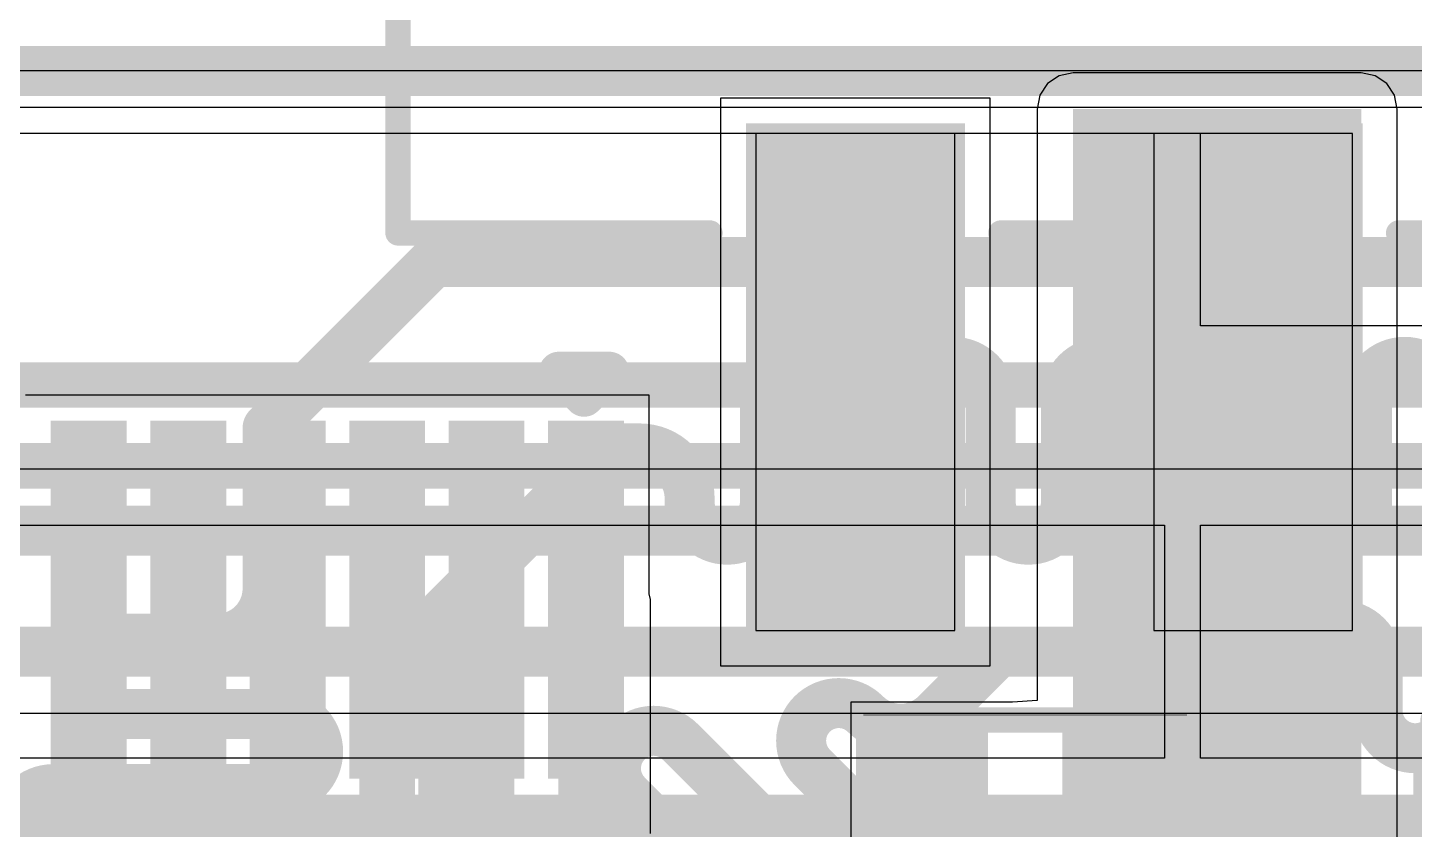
# Model space of a CAD drawing. Header units: inches. Extents: x -3 to 289, y -11 to 89.
# Drawn here: x 77.92 to 84.89, y 31.98 to 36.01 of the extents above; entities that cross this region are included whole.
import ezdxf

# ---------------------------------------------------------------- set-up
doc = ezdxf.new("R2010")
doc.units = ezdxf.units.IN
for name, color, linetype in [('Bottom Layer', 5, 'Continuous'), ('Layer 1', 16, 'Continuous'), ('Layer 2', 76, 'Continuous'), ('Top Layer', 1, 'Continuous'), ('Top Overlay', 2, 'Continuous'), ('Top Paste', 8, 'Continuous'), ('Top Solder', 216, 'Continuous')]:
    doc.layers.add(name, color=color, linetype=linetype)

# ---------------------------------------------------------------- blocks, each defined once
blk = doc.blocks.new('48_TSOP_I_9')
at = {"layer": 'Top Layer'}
for points in [[(-10.59992546, 5.6100472), (-10.59992546, 5.890056799999999), (-8.89992886, 5.890056799999999), (-8.89992886, 5.6100472)], [(-10.59992546, 5.1099212), (-10.59992546, 5.3899308), (-8.89992886, 5.3899308), (-8.89992886, 5.1099212)], [(-10.59992546, 4.6100492), (-10.59992546, 4.890058799999999), (-8.89992886, 4.890058799999999), (-8.89992886, 4.6100492)], [(-10.599928, 4.10992574), (-10.599928, 4.389935339999999), (-8.8999314, 4.389935339999999), (-8.8999314, 4.10992574)], [(-10.59992546, 3.6100512), (-10.59992546, 3.8900608), (-8.89992886, 3.8900608), (-8.89992886, 3.6100512)], [(-10.599928, 3.10992774), (-10.599928, 3.38993734), (-8.8999314, 3.38993734), (-8.8999314, 3.10992774)]]:
    blk.add_hatch(color=1, dxfattribs=at).paths.add_polyline_path(points)
at = {"layer": 'Top Paste'}
for points in [[(-10.59992546, 5.6100472), (-10.59992546, 5.890056799999999), (-8.89992886, 5.890056799999999), (-8.89992886, 5.6100472)], [(-10.59992546, 5.1099212), (-10.59992546, 5.3899308), (-8.89992886, 5.3899308), (-8.89992886, 5.1099212)], [(-10.59992546, 4.6100492), (-10.59992546, 4.890058799999999), (-8.89992886, 4.890058799999999), (-8.89992886, 4.6100492)], [(-10.599928, 4.10992574), (-10.599928, 4.389935339999999), (-8.8999314, 4.389935339999999), (-8.8999314, 4.10992574)], [(-10.59992546, 3.6100512), (-10.59992546, 3.8900608), (-8.89992886, 3.8900608), (-8.89992886, 3.6100512)], [(-10.599928, 3.10992774), (-10.599928, 3.38993734), (-8.8999314, 3.38993734), (-8.8999314, 3.10992774)]]:
    blk.add_hatch(color=8, dxfattribs=at).paths.add_polyline_path(points)
at = {"layer": 'Top Solder'}
for points in [[(-10.65072546, 5.5592472), (-10.65072546, 5.9408568), (-8.84912886, 5.9408568), (-8.84912886, 5.5592472)], [(-10.65072546, 5.0591212), (-10.65072546, 5.4407308), (-8.84912886, 5.4407308), (-8.84912886, 5.0591212)], [(-10.65072546, 4.559249199999999), (-10.65072546, 4.9408588), (-8.84912886, 4.9408588), (-8.84912886, 4.559249199999999)], [(-10.650728, 4.05912574), (-10.650728, 4.44073534), (-8.8491314, 4.44073534), (-8.8491314, 4.05912574)], [(-10.65072546, 3.5592512), (-10.65072546, 3.9408608), (-8.84912886, 3.9408608), (-8.84912886, 3.5592512)], [(-10.650728, 3.05912774), (-10.650728, 3.44073734), (-8.8491314, 3.44073734), (-8.8491314, 3.05912774)]]:
    blk.add_hatch(color=216, dxfattribs=at).paths.add_polyline_path(points)
at = {"layer": 'Top Overlay'}
for points in [[(-10.8966, 5.6134, 0.1999996, 0.1999996, 0), (-10.8966, 5.8674, 0.1999996, 0.1999996, 0)], [(-10.7696, 5.7404, 0.1999996, 0.1999996, 0), (-10.8966, 5.8674, 0.1999996, 0.1999996, 0)], [(-10.8966, 5.6134, 0.1999996, 0.1999996, 0), (-10.7696, 5.7404, 0.1999996, 0.1999996, 0)]]:
    blk.add_lwpolyline(points, format="xyseb", dxfattribs=at)
for points in [[(-10.9465999, 5.8674, 0.0999998, 0.0999998, 1), (-10.8466001, 5.8674, 0.0999998, 0.0999998, 1)], [(-10.9465999, 5.8674, 0.0999998, 0.0999998, 1), (-10.8466001, 5.8674, 0.0999998, 0.0999998, 1)], [(-10.8195999, 5.7404, 0.0999998, 0.0999998, 1), (-10.7196001, 5.7404, 0.0999998, 0.0999998, 1)], [(-10.8195999, 5.7404, 0.0999998, 0.0999998, 1), (-10.7196001, 5.7404, 0.0999998, 0.0999998, 1)], [(-10.9465999, 5.6134, 0.0999998, 0.0999998, 1), (-10.8466001, 5.6134, 0.0999998, 0.0999998, 1)], [(-10.9465999, 5.6134, 0.0999998, 0.0999998, 1), (-10.8466001, 5.6134, 0.0999998, 0.0999998, 1)]]:
    blk.add_lwpolyline(points, format="xyseb", close=True, dxfattribs=at)
blk = doc.blocks.new('SSSS711403_17')
at = {"layer": 'Top Layer'}
for points in [[(1.499997, 3.1250255), (2.499995, 3.1250255), (2.499995, 0.6250304999999999), (1.499997, 0.6250304999999999)], [(4.499991, 0.6250304999999999), (3.499993, 0.6250304999999999), (3.499993, 3.1250255), (4.499991, 3.1250255)]]:
    blk.add_hatch(color=1, dxfattribs=at).paths.add_polyline_path(points)
at = {"layer": 'Top Solder'}
for points in [[(1.449197, 3.1758255), (2.550795, 3.1758255), (2.550795, 0.5742305), (1.449197, 0.5742305)], [(4.550790999999999, 0.5742305), (3.449193, 0.5742305), (3.449193, 3.1758255), (4.550790999999999, 3.1758255)]]:
    blk.add_hatch(color=216, dxfattribs=at).paths.add_polyline_path(points)
at = {"layer": 'Top Overlay'}
for points in [[(1.268857, 1.124966, 0.127, 0.127, 0), (-1.268857, 1.124966, 0.127, 0.127, 0)], [(3.268853, 1.124966, 0.127, 0.127, 0), (2.731135, 1.124966, 0.127, 0.127, 0)], [(6.2999874, 1.124966, 0.127, 0.127, 0), (4.731131, 1.124966, 0.127, 0.127, 0)], [(6.2999874, 1.124966, 0.127, 0.127, 0), (6.2999874, -1.999996, 0.127, 0.127, 0)]]:
    blk.add_lwpolyline(points, format="xyseb", dxfattribs=at)
for points in [[(1.237107, 1.124966, 0.0635, 0.0635, 1), (1.300607, 1.124966, 0.0635, 0.0635, 1)], [(2.699385, 1.124966, 0.0635, 0.0635, 1), (2.762885, 1.124966, 0.0635, 0.0635, 1)], [(3.237103, 1.124966, 0.0635, 0.0635, 1), (3.300603, 1.124966, 0.0635, 0.0635, 1)], [(4.699381, 1.124966, 0.0635, 0.0635, 1), (4.762880999999999, 1.124966, 0.0635, 0.0635, 1)], [(6.268237399999999, 1.124966, 0.0635, 0.0635, 1), (6.3317374, 1.124966, 0.0635, 0.0635, 1)], [(6.268237399999999, 1.124966, 0.0635, 0.0635, 1), (6.3317374, 1.124966, 0.0635, 0.0635, 1)]]:
    blk.add_lwpolyline(points, format="xyseb", close=True, dxfattribs=at)
at = {"layer": 'Top Paste'}
for p, q in [((2.499995, 3.1249366), (1.499997, 3.1249366)), ((1.499997, 3.1249366), (1.499997, 0.6249669999999999)), ((2.499995, 0.6249669999999999), (2.499995, 3.1249366)), ((4.499991, 3.1249366), (3.499993, 3.1249366)), ((3.499993, 3.1249366), (3.499993, 0.6249669999999999)), ((4.499991, 0.6249669999999999), (4.499991, 3.1249366)), ((1.499997, 0.6249669999999999), (2.499995, 0.6249669999999999)), ((2.499995, 0.6249669999999999), (2.499995, 0.6249669999999999)), ((3.499993, 0.6249669999999999), (4.499991, 0.6249669999999999)), ((4.499991, 0.6249669999999999), (4.499991, 0.6249669999999999))]:
    blk.add_line(p, q, dxfattribs=at)
blk = doc.blocks.new('R___0402_37')
at = {"layer": 'Top Layer'}
for points in [[(-0.6985, -0.3175), (-0.6985, 0.3175), (-0.2412999999999999, 0.3175), (-0.2413, -0.3175)], [(0.2412999999999999, -0.3175), (0.2413, 0.3175), (0.6985, 0.3175), (0.6985, -0.3175)]]:
    blk.add_hatch(color=1, dxfattribs=at).paths.add_polyline_path(points)
at = {"layer": 'Top Paste'}
for points in [[(-0.6985, -0.3175), (-0.6985, 0.3175), (-0.2412999999999999, 0.3175), (-0.2413, -0.3175)], [(0.2412999999999999, -0.3175), (0.2413, 0.3175), (0.6985, 0.3175), (0.6985, -0.3175)]]:
    blk.add_hatch(color=8, dxfattribs=at).paths.add_polyline_path(points)
at = {"layer": 'Top Solder'}
for points in [[(-0.75350116, -0.37250116), (-0.75350116, 0.37250116), (-0.1862988399999999, 0.37250116), (-0.18629884, -0.37250116)], [(0.1862988399999999, -0.37250116), (0.18629884, 0.37250116), (0.75350116, 0.37250116), (0.75350116, -0.37250116)]]:
    blk.add_hatch(color=216, dxfattribs=at).paths.add_polyline_path(points)
at = {"layer": 'Top Overlay'}
for points in [[(0.7874, 0.4064, 0.127, 0.127, 0), (-0.7874, 0.4064, 0.127, 0.127, 0)], [(-0.7874, 0.4064, 0.127, 0.127, 0), (-0.7874, -0.4064, 0.127, 0.127, 0)], [(0.7874, 0.4064, 0.127, 0.127, 0), (0.7874, -0.4064, 0.127, 0.127, 0)], [(0.7874, -0.4064, 0.127, 0.127, 0), (-0.7874, -0.4064, 0.127, 0.127, 0)], [(0.8128, -0.4318, 0.0032258, 0.0032258, 0), (-0.8128, -0.4318, 0.0032258, 0.0032258, 0)]]:
    blk.add_lwpolyline(points, format="xyseb", dxfattribs=at)
for points in [[(-0.8191499999999999, 0.4064, 0.0635, 0.0635, 1), (-0.7556499999999999, 0.4064, 0.0635, 0.0635, 1)], [(-0.8191499999999999, 0.4064, 0.0635, 0.0635, 1), (-0.7556499999999999, 0.4064, 0.0635, 0.0635, 1)], [(0.7556499999999999, 0.4064, 0.0635, 0.0635, 1), (0.8191499999999999, 0.4064, 0.0635, 0.0635, 1)], [(0.7556499999999999, 0.4064, 0.0635, 0.0635, 1), (0.8191499999999999, 0.4064, 0.0635, 0.0635, 1)], [(-0.8191499999999999, -0.4064, 0.0635, 0.0635, 1), (-0.7556499999999999, -0.4064, 0.0635, 0.0635, 1)], [(-0.8191499999999999, -0.4064, 0.0635, 0.0635, 1), (-0.7556499999999999, -0.4064, 0.0635, 0.0635, 1)], [(0.7556499999999999, -0.4064, 0.0635, 0.0635, 1), (0.8191499999999999, -0.4064, 0.0635, 0.0635, 1)], [(0.7556499999999999, -0.4064, 0.0635, 0.0635, 1), (0.8191499999999999, -0.4064, 0.0635, 0.0635, 1)], [(-0.81360518, -0.4318, 0.0016129, 0.0016129, 1), (-0.8119948199999999, -0.4318, 0.0016129, 0.0016129, 1)], [(0.8119948199999999, -0.4318, 0.0016129, 0.0016129, 1), (0.81360518, -0.4318, 0.0016129, 0.0016129, 1)]]:
    blk.add_lwpolyline(points, format="xyseb", close=True, dxfattribs=at)
blk = doc.blocks.new('C___0402_136')
at = {"layer": 'Top Layer'}
for points in [[(-0.6985, -0.3175), (-0.6985, 0.3175), (-0.2412999999999999, 0.3175), (-0.2413, -0.3175)], [(0.2412999999999999, -0.3175), (0.2413, 0.3175), (0.6985, 0.3175), (0.6985, -0.3175)]]:
    blk.add_hatch(color=1, dxfattribs=at).paths.add_polyline_path(points)
at = {"layer": 'Top Paste'}
for points in [[(-0.6985, -0.3175), (-0.6985, 0.3175), (-0.2412999999999999, 0.3175), (-0.2413, -0.3175)], [(0.2412999999999999, -0.3175), (0.2413, 0.3175), (0.6985, 0.3175), (0.6985, -0.3175)]]:
    blk.add_hatch(color=8, dxfattribs=at).paths.add_polyline_path(points)
at = {"layer": 'Top Solder'}
for points in [[(-0.7584998799999999, -0.37749988), (-0.7584998799999999, 0.37749988), (-0.18130012, 0.37749988), (-0.18130012, -0.37749988)], [(0.18130012, -0.37749988), (0.18130012, 0.37749988), (0.7584998799999999, 0.37749988), (0.7584998799999999, -0.37749988)]]:
    blk.add_hatch(color=216, dxfattribs=at).paths.add_polyline_path(points)
at = {"layer": 'Top Overlay'}
for points in [[(-0.2794, 0.4064, 0.127, 0.127, 0), (-0.7874, 0.4064, 0.127, 0.127, 0)], [(-0.7874, 0.4064, 0.127, 0.127, 0), (-0.7874, -0.4064, 0.127, 0.127, 0)], [(0.7874, 0.4064, 0.127, 0.127, 0), (0.2794, 0.4064, 0.127, 0.127, 0)], [(0.7874, 0.4064, 0.127, 0.127, 0), (0.7874, -0.4064, 0.127, 0.127, 0)], [(-0.2794, -0.4064, 0.127, 0.127, 0), (-0.7874, -0.4064, 0.127, 0.127, 0)], [(0.7874, -0.4064, 0.127, 0.127, 0), (0.2794, -0.4064, 0.127, 0.127, 0)]]:
    blk.add_lwpolyline(points, format="xyseb", dxfattribs=at)
for points in [[(-0.8191499999999999, 0.4064, 0.0635, 0.0635, 1), (-0.7556499999999999, 0.4064, 0.0635, 0.0635, 1)], [(-0.8191499999999999, 0.4064, 0.0635, 0.0635, 1), (-0.7556499999999999, 0.4064, 0.0635, 0.0635, 1)], [(-0.31115, 0.4064, 0.0635, 0.0635, 1), (-0.24765, 0.4064, 0.0635, 0.0635, 1)], [(0.24765, 0.4064, 0.0635, 0.0635, 1), (0.31115, 0.4064, 0.0635, 0.0635, 1)], [(0.7556499999999999, 0.4064, 0.0635, 0.0635, 1), (0.8191499999999999, 0.4064, 0.0635, 0.0635, 1)], [(0.7556499999999999, 0.4064, 0.0635, 0.0635, 1), (0.8191499999999999, 0.4064, 0.0635, 0.0635, 1)], [(-0.8191499999999999, -0.4064, 0.0635, 0.0635, 1), (-0.7556499999999999, -0.4064, 0.0635, 0.0635, 1)], [(-0.8191499999999999, -0.4064, 0.0635, 0.0635, 1), (-0.7556499999999999, -0.4064, 0.0635, 0.0635, 1)], [(-0.31115, -0.4064, 0.0635, 0.0635, 1), (-0.24765, -0.4064, 0.0635, 0.0635, 1)], [(0.24765, -0.4064, 0.0635, 0.0635, 1), (0.31115, -0.4064, 0.0635, 0.0635, 1)], [(0.7556499999999999, -0.4064, 0.0635, 0.0635, 1), (0.8191499999999999, -0.4064, 0.0635, 0.0635, 1)], [(0.7556499999999999, -0.4064, 0.0635, 0.0635, 1), (0.8191499999999999, -0.4064, 0.0635, 0.0635, 1)]]:
    blk.add_lwpolyline(points, format="xyseb", close=True, dxfattribs=at)

msp = doc.modelspace()

# ---------------------------------------------------------------- hatches: boundary and pattern name
at = {"layer": 'Top Layer'}
msp.add_hatch(color=1, dxfattribs=at).paths.add_polyline_path([(83.1767704, 31.73219206), (84.62546956, 31.73219206), (84.62546956, 35.60500118), (83.1767704, 35.60500118)])

# ---------------------------------------------------------------- linework, layer by layer
at = {"layer": 'Bottom Layer'}
for p, q in [((83.81737618, 35.48163846), (73.75199371999999, 35.48163846)), ((83.81737618, 34.51452838), (83.81737618, 35.48163846)), ((91.4261316, 34.51452838), (83.81737618, 34.51452838)), ((68.81505668, 33.51248314), (83.63609384, 33.51248314)), ((83.63609384, 33.51248314), (83.63609384, 32.34067446)), ((83.81737618, 32.34067446), (83.81737618, 33.51248314)), ((83.81737618, 33.51248314), (91.71782773999999, 33.51248314)), ((83.63609384, 32.34067446), (65.49484996, 32.34067446)), ((85.28543776, 32.34067446), (83.81737618, 32.34067446))]:
    msp.add_line(p, q, dxfattribs=at)
for points in [[(68.98339263999999, 34.21670576, 0.2286, 0.2286, 0), (91.54949178, 34.21670576, 0.2286, 0.2286, 0)], [(68.81505668, 33.81030576, 0.2286, 0.2286, 0), (91.71782773999999, 33.81030576, 0.2286, 0.2286, 0)], [(65.49484996, 32.02990292, 0.254, 0.254, 0), (85.28543776, 32.02990292, 0.254, 0.254, 0)]]:
    msp.add_lwpolyline(points, format="xyseb", dxfattribs=at)
at = {"layer": 'Layer 1'}
for points in [[(77.34037617999999, 35.79637494, 0.25146, 0.25146, 0), (94.58824109999999, 35.79637494, 0.25146, 0.25146, 0)], [(79.18550838, 34.06010714, 0.25146, 0.25146, 0), (79.96174762, 34.83634638, 0.25146, 0.25146, 0)], [(79.96174762, 34.83634638, 0.25146, 0.25146, 0), (90.17127253999999, 34.83634638, 0.25146, 0.25146, 0)], [(81.62696908, 34.14423956, 0.25146, 0.25146, -0.9999999999999999), (82.00542908, 34.14423956, 0.25146, 0.25146, 0)], [(82.38388907999999, 34.14423956, 0.25146, 0.25146, -0.9999999999999999), (82.76234907999999, 34.14423956, 0.25146, 0.25146, 0)], [(83.14080908, 34.14423956, 0.25146, 0.25146, -0.9999999999999999), (83.51926908, 34.14423956, 0.25146, 0.25146, 0)], [(83.89772907999999, 34.14423956, 0.25146, 0.25146, -0.9999999999999999), (84.27618908, 34.14423956, 0.25146, 0.25146, 0)], [(84.65464907999998, 34.14423956, 0.25146, 0.25146, -0.9999999999999999), (85.03310908, 34.14423956, 0.25146, 0.25146, 0)], [(81.62696908, 33.62818776, 0.25146, 0.25146, 0), (81.62696908, 34.14423956, 0.25146, 0.25146, 0)], [(82.00542908, 33.62818776, 0.25146, 0.25146, 0), (82.00542908, 34.14423956, 0.25146, 0.25146, 0)], [(82.38388907999999, 33.62818776, 0.25146, 0.25146, 0), (82.38388907999999, 34.14423956, 0.25146, 0.25146, 0)], [(82.76234907999999, 33.62818776, 0.25146, 0.25146, 0), (82.76234907999999, 34.14423956, 0.25146, 0.25146, 0)], [(83.14080908, 33.62818776, 0.25146, 0.25146, 0), (83.14080908, 34.14423956, 0.25146, 0.25146, 0)], [(83.51926908, 33.62818776, 0.25146, 0.25146, 0), (83.51926908, 34.14423956, 0.25146, 0.25146, 0)], [(83.89772907999999, 33.62818776, 0.25146, 0.25146, 0), (83.89772907999999, 34.14423956, 0.25146, 0.25146, 0)], [(84.27618908, 33.62818776, 0.25146, 0.25146, 0), (84.27618908, 34.14423956, 0.25146, 0.25146, 0)], [(84.65464907999998, 33.62818776, 0.25146, 0.25146, 0), (84.65464907999998, 34.14423956, 0.25146, 0.25146, 0)], [(79.12654481999999, 34.00114358, 0.25146, 0.25146, 0), (79.18550838, 34.06010714, 0.25146, 0.25146, 0)], [(79.12654481999999, 33.19276572, 0.25146, 0.25146, 0), (79.12654481999999, 34.00114358, 0.25146, 0.25146, 0)], [(80.64969138, 33.70820538, 0.25146, 0.25146, 0), (80.83956653999999, 33.89808054, 0.25146, 0.25146, 0)], [(80.83956653999999, 33.89808054, 0.25146, 0.25146, 0), (80.99704908, 33.89808054, 0.25146, 0.25146, 0)], [(80.99704908, 33.89808054, 0.25146, 0.25146, -0.4142135623730951), (81.24850908, 33.64662054, 0.25146, 0.25146, 0)], [(80.00947422, 33.06798822, 0.25146, 0.25146, 0), (80.64969138, 33.70820538, 0.25146, 0.25146, 0)], [(81.24850908, 33.62818776, 0.25146, 0.25146, 0), (81.24850908, 33.64662054, 0.25146, 0.25146, 0)], [(81.62696908, 33.62818776, 0.25146, 0.25146, -0.9999999999999999), (81.24850908, 33.62818776, 0.25146, 0.25146, 0)], [(82.38388907999999, 33.62818776, 0.25146, 0.25146, -0.9999999999999999), (82.00542908, 33.62818776, 0.25146, 0.25146, 0)], [(83.14080908, 33.62818776, 0.25146, 0.25146, -0.9999999999999999), (82.76234907999999, 33.62818776, 0.25146, 0.25146, 0)], [(83.89772907999999, 33.62818776, 0.25146, 0.25146, -0.9999999999999999), (83.51926908, 33.62818776, 0.25146, 0.25146, 0)], [(84.65464907999998, 33.62818776, 0.25146, 0.25146, -0.9999999999999999), (84.27618908, 33.62818776, 0.25146, 0.25146, 0)], [(79.12654481999999, 33.19276572, 0.25146, 0.25146, -0.4142135623730951), (78.87508482, 32.94130572, 0.25146, 0.25146, 0)], [(80.00947422, 29.5044622, 0.25146, 0.25146, 0), (80.00947422, 33.06798822, 0.25146, 0.25146, 0)], [(84.32917855999999, 32.82046522, 0.25146, 0.25146, -0.9999999999999999), (84.70763856, 32.82046522, 0.25146, 0.25146, 0)], [(78.36123012, 32.56284572, 0.25146, 0.25146, -0.9999999999999999), (78.36123012, 32.94130572, 0.25146, 0.25146, 0)], [(78.36123012, 32.94130572, 0.25146, 0.25146, 0), (78.87508482, 32.94130572, 0.25146, 0.25146, 0)], [(82.48779794, 32.5617967, 0.25146, 0.25146, 0), (82.80137617999999, 32.87537494, 0.25146, 0.25146, 0)], [(82.80137617999999, 32.87537494, 0.25146, 0.25146, 0), (83.04357026, 32.87537494, 0.25146, 0.25146, 0)], [(83.04357026, 32.87537494, 0.25146, 0.25146, 0), (83.19505586, 32.87537494, 0.25146, 0.25146, 0)], [(83.19505586, 32.87537494, 0.25146, 0.25146, 0), (83.69925855999999, 32.87537494, 0.25146, 0.25146, 0)], [(83.69925855999999, 32.87537494, 0.25146, 0.25146, -0.4142135623730951), (83.95071856, 32.62391494, 0.25146, 0.25146, 0)], [(84.32917855999999, 32.57947002, 0.25146, 0.25146, 0), (84.32917855999999, 32.82046522, 0.25146, 0.25146, 0)], [(84.70763856, 32.57947002, 0.25146, 0.25146, 0), (84.70763856, 32.82046522, 0.25146, 0.25146, 0)], [(81.86455306, 32.56181702, 0.25146, 0.25146, -0.414208002422393), (82.13215984, 32.56181448, 0.25146, 0.25146, 0)], [(83.95071856, 32.57947002, 0.25146, 0.25146, 0), (83.95071856, 32.62391494, 0.25146, 0.25146, 0)], [(84.32917855999999, 32.57947002, 0.25146, 0.25146, -0.9999999999999999), (83.95071856, 32.57947002, 0.25146, 0.25146, 0)], [(85.08609856, 32.57947002, 0.25146, 0.25146, -0.9999999999999999), (84.70763856, 32.57947002, 0.25146, 0.25146, 0)], [(78.36123012, 32.56284572, 0.25146, 0.25146, 0), (79.19131481999999, 32.56284572, 0.25146, 0.25146, 0)], [(79.19131481999999, 32.56284572, 0.25146, 0.25146, -0.9999999999999999), (79.19131481999999, 32.18438572, 0.25146, 0.25146, 0)], [(81.86455052, 32.29420516, 0.25146, 0.25146, -0.4142135623730951), (81.86455052, 32.56181448, 0.25146, 0.25146, 0)], [(81.86455052, 32.56181448, 0.25146, 0.25146, 0), (81.86455306, 32.56181702, 0.25146, 0.25146, 0)], [(82.13215984, 32.56181448, 0.25146, 0.25146, 0), (82.13218015999999, 32.56179416, 0.25146, 0.25146, 0)], [(82.13217762, 32.56179161999999, 0.25146, 0.25146, 0), (82.13218015999999, 32.56179416, 0.25146, 0.25146, 0)], [(82.48779794, 32.5617967, 0.25146, 0.25146, -0.4142135624029787), (82.13218015999999, 32.56179416, 0.25146, 0.25146, 0)], [(80.93349574, 32.42243198, 0.25146, 0.25146, -0.414208002422393), (81.20110251999999, 32.42242944, 0.25146, 0.25146, 0)], [(80.93349319999999, 32.15482012, 0.25146, 0.25146, -0.4142135623730951), (80.93349319999999, 32.42242944, 0.25146, 0.25146, 0)], [(80.93349319999999, 32.42242944, 0.25146, 0.25146, 0), (80.93349574, 32.42243198, 0.25146, 0.25146, 0)], [(81.20110251999999, 32.42242944, 0.25146, 0.25146, 0), (81.77478692, 31.84874504, 0.25146, 0.25146, 0)], [(81.86454798, 32.29420262, 0.25146, 0.25146, 0), (82.04239624, 32.11635436, 0.25146, 0.25146, 0)], [(78.04836053999999, 31.80592572, 0.25146, 0.25146, -0.9999999999999999), (78.04836053999999, 32.18438572, 0.25146, 0.25146, 0)], [(78.04836053999999, 32.18438572, 0.25146, 0.25146, 0), (79.19131481999999, 32.18438572, 0.25146, 0.25146, 0)], [(80.93349065999999, 32.15481758, 0.25146, 0.25146, 0), (81.32934712, 31.7589662, 0.25146, 0.25146, 0)], [(82.04239624, 32.11635436, 0.25146, 0.25146, -0.4142080024223929), (82.04239878, 31.84874758, 0.25146, 0.25146, 0)], [(83.04365408, 31.77174494, 0.25146, 0.25146, -0.9999999999999999), (83.42211408, 31.77174494, 0.25146, 0.25146, 0)], [(83.80057407999999, 31.77174494, 0.25146, 0.25146, -0.9999999999999999), (84.17903408, 31.77174494, 0.25146, 0.25146, 0)], [(84.55749408, 31.77174494, 0.25146, 0.25146, -0.9999999999999999), (84.93595408, 31.77174494, 0.25146, 0.25146, 0)]]:
    msp.add_lwpolyline(points, format="xyseb", dxfattribs=at)
for points in [[(79.89888262, 34.83634638, 0.12573, 0.12573, 1), (80.02461261999998, 34.83634638, 0.12573, 0.12573, 1)], [(79.89888262, 34.83634638, 0.12573, 0.12573, 1), (80.02461261999998, 34.83634638, 0.12573, 0.12573, 1)], [(81.56410407999999, 34.14423956, 0.12573, 0.12573, 1), (81.68983408, 34.14423956, 0.12573, 0.12573, 1)], [(81.56410407999999, 34.14423956, 0.12573, 0.12573, 1), (81.68983408, 34.14423956, 0.12573, 0.12573, 1)], [(81.94256408, 34.14423956, 0.12573, 0.12573, 1), (82.06829408, 34.14423956, 0.12573, 0.12573, 1)], [(81.94256408, 34.14423956, 0.12573, 0.12573, 1), (82.06829408, 34.14423956, 0.12573, 0.12573, 1)], [(82.32102407999999, 34.14423956, 0.12573, 0.12573, 1), (82.44675407999999, 34.14423956, 0.12573, 0.12573, 1)], [(82.32102407999999, 34.14423956, 0.12573, 0.12573, 1), (82.44675407999999, 34.14423956, 0.12573, 0.12573, 1)], [(82.69948407999999, 34.14423956, 0.12573, 0.12573, 1), (82.82521408, 34.14423956, 0.12573, 0.12573, 1)], [(82.69948407999999, 34.14423956, 0.12573, 0.12573, 1), (82.82521408, 34.14423956, 0.12573, 0.12573, 1)], [(83.07794408, 34.14423956, 0.12573, 0.12573, 1), (83.20367408, 34.14423956, 0.12573, 0.12573, 1)], [(83.07794408, 34.14423956, 0.12573, 0.12573, 1), (83.20367408, 34.14423956, 0.12573, 0.12573, 1)], [(83.45640408, 34.14423956, 0.12573, 0.12573, 1), (83.58213408, 34.14423956, 0.12573, 0.12573, 1)], [(83.45640408, 34.14423956, 0.12573, 0.12573, 1), (83.58213408, 34.14423956, 0.12573, 0.12573, 1)], [(83.83486407999999, 34.14423956, 0.12573, 0.12573, 1), (83.96059407999999, 34.14423956, 0.12573, 0.12573, 1)], [(83.83486407999999, 34.14423956, 0.12573, 0.12573, 1), (83.96059407999999, 34.14423956, 0.12573, 0.12573, 1)], [(84.21332407999999, 34.14423956, 0.12573, 0.12573, 1), (84.33905408, 34.14423956, 0.12573, 0.12573, 1)], [(84.21332407999999, 34.14423956, 0.12573, 0.12573, 1), (84.33905408, 34.14423956, 0.12573, 0.12573, 1)], [(84.59178408, 34.14423956, 0.12573, 0.12573, 1), (84.71751407999999, 34.14423956, 0.12573, 0.12573, 1)], [(84.59178408, 34.14423956, 0.12573, 0.12573, 1), (84.71751407999999, 34.14423956, 0.12573, 0.12573, 1)], [(79.12264338, 34.06010714, 0.12573, 0.12573, 1), (79.24837337999999, 34.06010714, 0.12573, 0.12573, 1)], [(79.12264338, 34.06010714, 0.12573, 0.12573, 1), (79.24837337999999, 34.06010714, 0.12573, 0.12573, 1)], [(79.06367981999999, 34.00114358, 0.12573, 0.12573, 1), (79.18940982, 34.00114358, 0.12573, 0.12573, 1)], [(79.06367981999999, 34.00114358, 0.12573, 0.12573, 1), (79.18940982, 34.00114358, 0.12573, 0.12573, 1)], [(80.77670154, 33.89808054, 0.12573, 0.12573, 1), (80.90243154, 33.89808054, 0.12573, 0.12573, 1)], [(80.77670154, 33.89808054, 0.12573, 0.12573, 1), (80.90243154, 33.89808054, 0.12573, 0.12573, 1)], [(80.93418408, 33.89808054, 0.12573, 0.12573, 1), (81.05991408, 33.89808054, 0.12573, 0.12573, 1)], [(80.93418408, 33.89808054, 0.12573, 0.12573, 1), (81.05991408, 33.89808054, 0.12573, 0.12573, 1)], [(80.58682637999999, 33.70820538, 0.12573, 0.12573, 1), (80.71255638, 33.70820538, 0.12573, 0.12573, 1)], [(80.58682637999999, 33.70820538, 0.12573, 0.12573, 1), (80.71255638, 33.70820538, 0.12573, 0.12573, 1)], [(81.18564408, 33.64662054, 0.12573, 0.12573, 1), (81.31137408, 33.64662054, 0.12573, 0.12573, 1)], [(81.18564408, 33.64662054, 0.12573, 0.12573, 1), (81.31137408, 33.64662054, 0.12573, 0.12573, 1)], [(81.18564408, 33.62818776, 0.12573, 0.12573, 1), (81.31137408, 33.62818776, 0.12573, 0.12573, 1)], [(81.18564408, 33.62818776, 0.12573, 0.12573, 1), (81.31137408, 33.62818776, 0.12573, 0.12573, 1)], [(81.56410407999999, 33.62818776, 0.12573, 0.12573, 1), (81.68983408, 33.62818776, 0.12573, 0.12573, 1)], [(81.56410407999999, 33.62818776, 0.12573, 0.12573, 1), (81.68983408, 33.62818776, 0.12573, 0.12573, 1)], [(81.94256408, 33.62818776, 0.12573, 0.12573, 1), (82.06829408, 33.62818776, 0.12573, 0.12573, 1)], [(81.94256408, 33.62818776, 0.12573, 0.12573, 1), (82.06829408, 33.62818776, 0.12573, 0.12573, 1)], [(82.32102407999999, 33.62818776, 0.12573, 0.12573, 1), (82.44675407999999, 33.62818776, 0.12573, 0.12573, 1)], [(82.32102407999999, 33.62818776, 0.12573, 0.12573, 1), (82.44675407999999, 33.62818776, 0.12573, 0.12573, 1)], [(82.69948407999999, 33.62818776, 0.12573, 0.12573, 1), (82.82521408, 33.62818776, 0.12573, 0.12573, 1)], [(82.69948407999999, 33.62818776, 0.12573, 0.12573, 1), (82.82521408, 33.62818776, 0.12573, 0.12573, 1)], [(83.07794408, 33.62818776, 0.12573, 0.12573, 1), (83.20367408, 33.62818776, 0.12573, 0.12573, 1)], [(83.07794408, 33.62818776, 0.12573, 0.12573, 1), (83.20367408, 33.62818776, 0.12573, 0.12573, 1)], [(83.45640408, 33.62818776, 0.12573, 0.12573, 1), (83.58213408, 33.62818776, 0.12573, 0.12573, 1)], [(83.45640408, 33.62818776, 0.12573, 0.12573, 1), (83.58213408, 33.62818776, 0.12573, 0.12573, 1)], [(83.83486407999999, 33.62818776, 0.12573, 0.12573, 1), (83.96059407999999, 33.62818776, 0.12573, 0.12573, 1)], [(83.83486407999999, 33.62818776, 0.12573, 0.12573, 1), (83.96059407999999, 33.62818776, 0.12573, 0.12573, 1)], [(84.21332407999999, 33.62818776, 0.12573, 0.12573, 1), (84.33905408, 33.62818776, 0.12573, 0.12573, 1)], [(84.21332407999999, 33.62818776, 0.12573, 0.12573, 1), (84.33905408, 33.62818776, 0.12573, 0.12573, 1)], [(84.59178408, 33.62818776, 0.12573, 0.12573, 1), (84.71751407999999, 33.62818776, 0.12573, 0.12573, 1)], [(84.59178408, 33.62818776, 0.12573, 0.12573, 1), (84.71751407999999, 33.62818776, 0.12573, 0.12573, 1)], [(79.06367981999999, 33.19276572, 0.12573, 0.12573, 1), (79.18940982, 33.19276572, 0.12573, 0.12573, 1)], [(79.06367981999999, 33.19276572, 0.12573, 0.12573, 1), (79.18940982, 33.19276572, 0.12573, 0.12573, 1)], [(79.94660922, 33.06798822, 0.12573, 0.12573, 1), (80.07233922, 33.06798822, 0.12573, 0.12573, 1)], [(79.94660922, 33.06798822, 0.12573, 0.12573, 1), (80.07233922, 33.06798822, 0.12573, 0.12573, 1)], [(78.29836512, 32.94130572, 0.12573, 0.12573, 1), (78.42409512, 32.94130572, 0.12573, 0.12573, 1)], [(78.29836512, 32.94130572, 0.12573, 0.12573, 1), (78.42409512, 32.94130572, 0.12573, 0.12573, 1)], [(78.81221982, 32.94130572, 0.12573, 0.12573, 1), (78.93794982, 32.94130572, 0.12573, 0.12573, 1)], [(78.81221982, 32.94130572, 0.12573, 0.12573, 1), (78.93794982, 32.94130572, 0.12573, 0.12573, 1)], [(82.73851118, 32.87537494, 0.12573, 0.12573, 1), (82.86424118, 32.87537494, 0.12573, 0.12573, 1)], [(82.73851118, 32.87537494, 0.12573, 0.12573, 1), (82.86424118, 32.87537494, 0.12573, 0.12573, 1)], [(82.98070526, 32.87537494, 0.12573, 0.12573, 1), (83.10643526, 32.87537494, 0.12573, 0.12573, 1)], [(82.98070526, 32.87537494, 0.12573, 0.12573, 1), (83.10643526, 32.87537494, 0.12573, 0.12573, 1)], [(83.13219086, 32.87537494, 0.12573, 0.12573, 1), (83.25792086, 32.87537494, 0.12573, 0.12573, 1)], [(83.13219086, 32.87537494, 0.12573, 0.12573, 1), (83.25792086, 32.87537494, 0.12573, 0.12573, 1)], [(83.63639355999999, 32.87537494, 0.12573, 0.12573, 1), (83.76212355999999, 32.87537494, 0.12573, 0.12573, 1)], [(83.63639355999999, 32.87537494, 0.12573, 0.12573, 1), (83.76212355999999, 32.87537494, 0.12573, 0.12573, 1)], [(84.26631355999999, 32.82046522, 0.12573, 0.12573, 1), (84.39204355999999, 32.82046522, 0.12573, 0.12573, 1)], [(84.26631355999999, 32.82046522, 0.12573, 0.12573, 1), (84.39204355999999, 32.82046522, 0.12573, 0.12573, 1)], [(84.64477356, 32.82046522, 0.12573, 0.12573, 1), (84.77050356, 32.82046522, 0.12573, 0.12573, 1)], [(84.64477356, 32.82046522, 0.12573, 0.12573, 1), (84.77050356, 32.82046522, 0.12573, 0.12573, 1)], [(83.88785356, 32.62391494, 0.12573, 0.12573, 1), (84.01358356, 32.62391494, 0.12573, 0.12573, 1)], [(83.88785356, 32.62391494, 0.12573, 0.12573, 1), (84.01358356, 32.62391494, 0.12573, 0.12573, 1)], [(83.88785356, 32.57947002, 0.12573, 0.12573, 1), (84.01358356, 32.57947002, 0.12573, 0.12573, 1)], [(83.88785356, 32.57947002, 0.12573, 0.12573, 1), (84.01358356, 32.57947002, 0.12573, 0.12573, 1)], [(84.26631355999999, 32.57947002, 0.12573, 0.12573, 1), (84.39204355999999, 32.57947002, 0.12573, 0.12573, 1)], [(84.26631355999999, 32.57947002, 0.12573, 0.12573, 1), (84.39204355999999, 32.57947002, 0.12573, 0.12573, 1)], [(84.64477356, 32.57947002, 0.12573, 0.12573, 1), (84.77050356, 32.57947002, 0.12573, 0.12573, 1)], [(84.64477356, 32.57947002, 0.12573, 0.12573, 1), (84.77050356, 32.57947002, 0.12573, 0.12573, 1)], [(78.29836512, 32.56284572, 0.12573, 0.12573, 1), (78.42409512, 32.56284572, 0.12573, 0.12573, 1)], [(78.29836512, 32.56284572, 0.12573, 0.12573, 1), (78.42409512, 32.56284572, 0.12573, 0.12573, 1)], [(79.12844981999999, 32.56284572, 0.12573, 0.12573, 1), (79.25417981999999, 32.56284572, 0.12573, 0.12573, 1)], [(79.12844981999999, 32.56284572, 0.12573, 0.12573, 1), (79.25417981999999, 32.56284572, 0.12573, 0.12573, 1)], [(81.80168551999999, 32.56181448, 0.12573, 0.12573, 1), (81.92741552, 32.56181448, 0.12573, 0.12573, 1)], [(81.80168551999999, 32.56181448, 0.12573, 0.12573, 1), (81.92741552, 32.56181448, 0.12573, 0.12573, 1)], [(81.80168806, 32.56181702, 0.12573, 0.12573, 1), (81.92741806000001, 32.56181702, 0.12573, 0.12573, 1)], [(81.80168806, 32.56181702, 0.12573, 0.12573, 1), (81.92741806000001, 32.56181702, 0.12573, 0.12573, 1)], [(82.06929484, 32.56181448, 0.12573, 0.12573, 1), (82.19502483999999, 32.56181448, 0.12573, 0.12573, 1)], [(82.06929484, 32.56181448, 0.12573, 0.12573, 1), (82.19502483999999, 32.56181448, 0.12573, 0.12573, 1)], [(82.06931261999999, 32.56179161999999, 0.12573, 0.12573, 1), (82.19504262, 32.56179161999999, 0.12573, 0.12573, 1)], [(82.06931515999999, 32.56179416, 0.12573, 0.12573, 1), (82.19504515999999, 32.56179416, 0.12573, 0.12573, 1)], [(82.06931515999999, 32.56179416, 0.12573, 0.12573, 1), (82.19504515999999, 32.56179416, 0.12573, 0.12573, 1)], [(82.06931515999999, 32.56179416, 0.12573, 0.12573, 1), (82.19504515999999, 32.56179416, 0.12573, 0.12573, 1)], [(82.42493293999999, 32.5617967, 0.12573, 0.12573, 1), (82.55066294, 32.5617967, 0.12573, 0.12573, 1)], [(82.42493293999999, 32.5617967, 0.12573, 0.12573, 1), (82.55066294, 32.5617967, 0.12573, 0.12573, 1)], [(80.87062819999998, 32.42242944, 0.12573, 0.12573, 1), (80.99635819999999, 32.42242944, 0.12573, 0.12573, 1)], [(80.87062819999998, 32.42242944, 0.12573, 0.12573, 1), (80.99635819999999, 32.42242944, 0.12573, 0.12573, 1)], [(80.87063074, 32.42243198, 0.12573, 0.12573, 1), (80.99636074, 32.42243198, 0.12573, 0.12573, 1)], [(80.87063074, 32.42243198, 0.12573, 0.12573, 1), (80.99636074, 32.42243198, 0.12573, 0.12573, 1)], [(81.13823751999999, 32.42242944, 0.12573, 0.12573, 1), (81.26396752, 32.42242944, 0.12573, 0.12573, 1)], [(81.13823751999999, 32.42242944, 0.12573, 0.12573, 1), (81.26396752, 32.42242944, 0.12573, 0.12573, 1)], [(81.80168298, 32.29420262, 0.12573, 0.12573, 1), (81.92741298, 32.29420262, 0.12573, 0.12573, 1)], [(81.80168551999999, 32.29420516, 0.12573, 0.12573, 1), (81.92741552, 32.29420516, 0.12573, 0.12573, 1)], [(77.98549554, 32.18438572, 0.12573, 0.12573, 1), (78.11122553999999, 32.18438572, 0.12573, 0.12573, 1)], [(77.98549554, 32.18438572, 0.12573, 0.12573, 1), (78.11122553999999, 32.18438572, 0.12573, 0.12573, 1)], [(79.12844981999999, 32.18438572, 0.12573, 0.12573, 1), (79.25417981999999, 32.18438572, 0.12573, 0.12573, 1)], [(79.12844981999999, 32.18438572, 0.12573, 0.12573, 1), (79.25417981999999, 32.18438572, 0.12573, 0.12573, 1)], [(80.87062565999999, 32.15481758, 0.12573, 0.12573, 1), (80.99635565999999, 32.15481758, 0.12573, 0.12573, 1)], [(80.87062819999998, 32.15482012, 0.12573, 0.12573, 1), (80.99635819999999, 32.15482012, 0.12573, 0.12573, 1)], [(81.97953124, 32.11635436, 0.12573, 0.12573, 1), (82.10526124, 32.11635436, 0.12573, 0.12573, 1)], [(81.97953124, 32.11635436, 0.12573, 0.12573, 1), (82.10526124, 32.11635436, 0.12573, 0.12573, 1)]]:
    msp.add_lwpolyline(points, format="xyseb", close=True, dxfattribs=at)
at = {"layer": 'Layer 2'}
for p, q in [((94.68749921999999, 35.79637494), (72.12494592, 35.79637494)), ((73.77167872, 35.6150926), (94.50621688, 35.6150926)), ((88.5820428, 33.79445108), (77.48949449999999, 33.79445108)), ((72.68759656, 32.5658988), (87.85477221999999, 32.5658988))]:
    msp.add_line(p, q, dxfattribs=at)
for points in [[(77.43147835999999, 33.48497494, 0.25146, 0.25146, 0), (77.93568106, 33.48497494, 0.25146, 0.25146, 0)], [(77.93568106, 33.48497494, 0.25146, 0.25146, 0), (88.5820555, 33.48497494, 0.25146, 0.25146, 0)], [(72.68758386, 32.87537494, 0.25146, 0.25146, 0), (87.98296348, 32.87537494, 0.25146, 0.25146, 0)]]:
    msp.add_lwpolyline(points, format="xyseb", dxfattribs=at)
msp.add_lwpolyline([(77.87281605999999, 33.48497494, 0.12573, 0.12573, 1), (77.99854606, 33.48497494, 0.12573, 0.12573, 1)], format="xyseb", close=True, dxfattribs=at)
msp.add_lwpolyline([(77.87281605999999, 33.48497494, 0.12573, 0.12573, 1), (77.99854606, 33.48497494, 0.12573, 0.12573, 1)], format="xyseb", close=True, dxfattribs=at)
at = {"layer": 'Top Layer'}
for p, q in [((83.10739792, 35.7724837), (83.04858422, 35.73318736)), ((83.1767704, 35.78628352), (83.10739792, 35.7724837)), ((84.62546956, 35.78628352), (83.1767704, 35.78628352)), ((84.69484204, 35.7724837), (84.62546956, 35.78628352)), ((84.75365574, 35.73318736), (84.69484204, 35.7724837)), ((83.04858422, 35.73318736), (83.00928787999999, 35.67437366)), ((84.79295208, 35.67437366), (84.75365574, 35.73318736)), ((82.75986749999998, 35.65943846), (81.4042695, 35.65943846)), ((81.4042695, 35.65943846), (81.4042695, 32.80384346)), ((82.75986749999998, 32.80384346), (82.75986749999998, 35.65943846)), ((83.00928787999999, 35.67437366), (82.99548806, 35.60500118)), ((84.8067519, 35.60500118), (84.79295208, 35.67437366)), ((82.99548806, 35.60500118), (82.99548806, 32.62978488)), ((84.8067519, 31.73219206), (84.8067519, 35.60500118)), ((78.54520993999999, 34.16544348), (77.90960034, 34.16544348)), ((78.54520993999999, 34.16544094), (78.54520993999999, 34.16544348)), ((78.90959834, 34.16544094), (78.54520993999999, 34.16544094)), ((79.54520794, 34.16544348), (78.90959834, 34.16544348)), ((78.90959834, 34.16544348), (78.90959834, 34.16544094)), ((79.54520794, 34.16544094), (79.54520794, 34.16544348)), ((81.0453294, 34.16544094), (79.54520794, 34.16544094)), ((81.0453294, 33.1673835), (81.0453294, 34.16544094)), ((81.05124506, 33.13764264), (81.0453294, 33.1673835)), ((81.05124506, 31.96143976), (81.05124506, 33.13764264)), ((81.4042695, 32.80384346), (82.75986749999998, 32.80384346)), ((82.99548806, 32.62978488), (82.8719704, 32.62137748)), ((82.86848552, 32.62137494), (82.0591704, 32.62137494)), ((82.0591704, 32.62137494), (82.0591704, 31.63077494)), ((82.8719704, 32.62137748), (82.86848552, 32.62137494))]:
    msp.add_line(p, q, dxfattribs=at)
for points in [[(78.22740513999999, 29.5044622, 0.2794, 0.2794, 0), (78.22740513999999, 33.13764518, 0.2794, 0.2794, 0)], [(78.72752859999999, 30.77953966, 0.2794, 0.2794, 0), (78.72752859999999, 33.13764264, 0.2794, 0.2794, 0)], [(79.22740313999999, 30.96533557999999, 0.2794, 0.2794, 0), (79.22740313999999, 33.13764518, 0.2794, 0.2794, 0)], [(79.7275266, 31.2311288, 0.2794, 0.2794, 0), (79.7275266, 33.13764264, 0.2794, 0.2794, 0)], [(80.22739859999999, 31.6296294, 0.2794, 0.2794, 0), (80.22739859999999, 33.13764264, 0.2794, 0.2794, 0)], [(80.7275246, 31.82735062, 0.2794, 0.2794, 0), (80.7275246, 33.13764264, 0.2794, 0.2794, 0)], [(82.46557039999999, 31.24943966, 0.2032, 0.2032, 0), (82.46557039999999, 32.12607494, 0.2032, 0.2032, 0)], [(83.4053704, 31.24964032, 0.2032, 0.2032, 0), (83.4053704, 32.12607494, 0.2032, 0.2032, 0)]]:
    msp.add_lwpolyline(points, format="xyseb", dxfattribs=at)
for points in [[(78.15755514, 33.13764518, 0.1397, 0.1397, 1), (78.29725514, 33.13764518, 0.1397, 0.1397, 1)], [(78.6576786, 33.13764264, 0.1397, 0.1397, 1), (78.7973786, 33.13764264, 0.1397, 0.1397, 1)], [(79.15755313999999, 33.13764518, 0.1397, 0.1397, 1), (79.29725314, 33.13764518, 0.1397, 0.1397, 1)], [(79.65767659999999, 33.13764264, 0.1397, 0.1397, 1), (79.79737659999999, 33.13764264, 0.1397, 0.1397, 1)], [(80.1575486, 33.13764264, 0.1397, 0.1397, 1), (80.2972486, 33.13764264, 0.1397, 0.1397, 1)], [(80.65767459999999, 33.13764264, 0.1397, 0.1397, 1), (80.7973746, 33.13764264, 0.1397, 0.1397, 1)], [(82.4147704, 32.12607494, 0.1016, 0.1016, 1), (82.5163704, 32.12607494, 0.1016, 0.1016, 1)], [(83.3545704, 32.12607494, 0.1016, 0.1016, 1), (83.45617039999999, 32.12607494, 0.1016, 0.1016, 1)]]:
    msp.add_lwpolyline(points, format="xyseb", close=True, dxfattribs=at)

# ---------------------------------------------------------------- block references
for name, p, rotation in [('SSSS711403_17', (86.0820605, 36.10666896), 180), ('48_TSOP_I_9', (74.9774726, 23.38771548), 270), ('R___0402_37', (82.93547039999999, 32.12607494), 180), ('C___0402_136', (84.70660731999999, 32.12607494), 180)]:
    msp.add_blockref(name, p, dxfattribs=dict(rotation=rotation))

doc.saveas('drawing.dxf')
